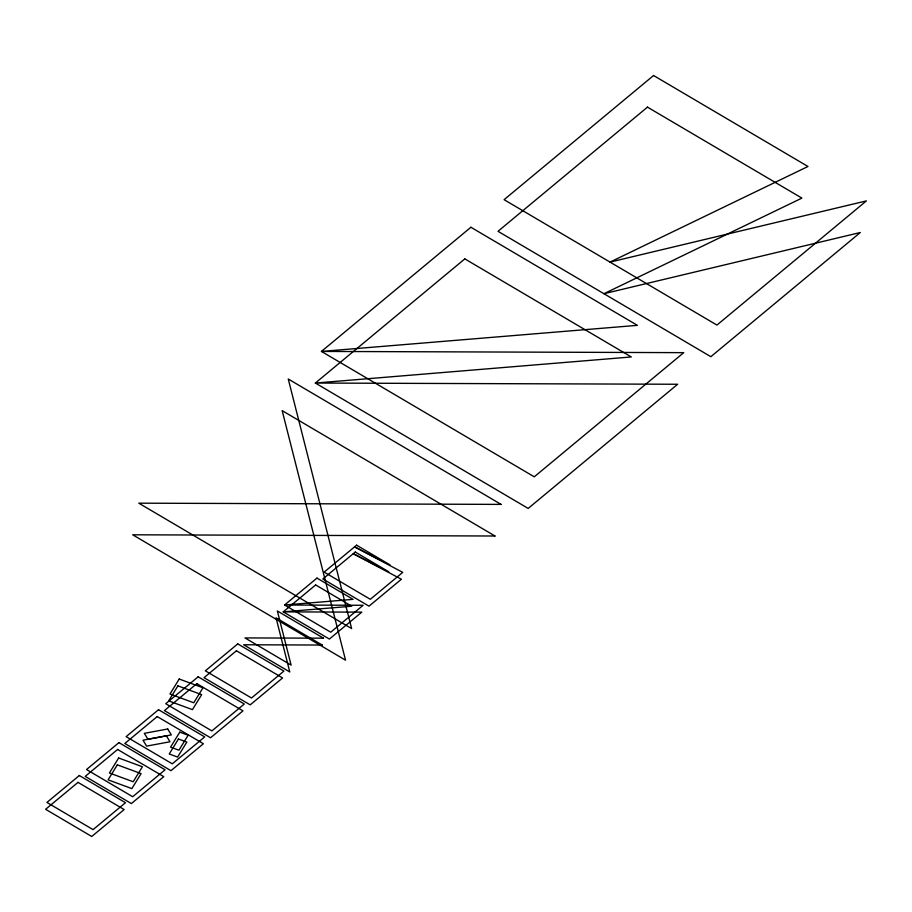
<?xml version="1.0" encoding="UTF-8"?>
<svg xmlns="http://www.w3.org/2000/svg" width="912" height="912" viewBox="0 0 912 912"><rect width="100%" height="100%" fill="white"/><g stroke="black" fill="none" stroke-linecap="round" stroke-linejoin="round"><path stroke-width="1.37" d="M118.651 757.997L109.406 772.988L133.175 781.744L142.42 766.764L118.651 757.997M117.329 764.849L108.095 779.84L131.852 788.606L141.098 773.615L117.329 764.849M179.219 679.03L169.985 694.021L193.754 702.776L202.988 687.796L179.219 679.03M177.908 685.881L168.663 700.872L192.432 709.639L201.666 694.648L177.908 685.881M179.789 732.142L170.555 747.133L178.923 750.211L188.157 735.22L179.789 732.142M178.467 738.994L169.233 753.985L177.601 757.074L186.835 742.083L178.467 738.994M470.911 227.259L321.446 351.428L534.272 476.816L683.738 352.648L321.446 351.428L637.385 325.345L470.911 227.259M653.562 75.514L504.097 199.682L716.935 325.071L866.4 200.902L610.037 262.097L807.986 166.486L653.562 75.514M464.824 258.883L315.358 383.051L528.185 508.429L677.65 384.26L315.358 383.051L631.298 356.957L464.824 258.883M647.474 107.137L498.009 231.306L710.847 356.695L860.312 232.514L603.949 293.71L801.899 198.109L647.474 107.137M79.333 775.519L46.922 802.435L93.07 829.624L125.48 802.708L79.333 775.519M118.936 742.607L86.526 769.534L132.673 796.723L165.083 769.796L118.936 742.607M158.54 709.707L126.13 736.634L172.288 763.823L204.698 736.896L158.54 709.707M198.155 676.807L165.745 703.722L211.892 730.911L244.302 703.996L198.155 676.807M237.758 643.895L205.348 670.822L251.495 698.011L283.906 671.084L237.758 643.895M316.977 578.094L284.567 605.009L330.714 632.198L363.124 605.283L284.567 605.009L353.069 599.355L316.977 578.094M356.581 545.182L324.17 572.109L370.318 599.298L402.728 572.371L354.574 546.858L390.062 564.916L356.581 545.182M78.01 782.371L45.6 809.297L91.747 836.486L124.157 809.56L78.01 782.371M117.614 749.47L85.204 776.397L131.362 803.575L163.772 776.659L117.614 749.47M157.229 716.558L124.819 743.485L170.966 770.674L203.376 743.747L157.229 716.558M196.832 683.658L164.422 710.585L210.569 737.774L242.98 710.847L196.832 683.658M236.436 650.758L204.026 677.684L250.184 704.862L282.595 677.947L236.436 650.758M315.655 584.945L283.244 611.872L329.392 639.061L361.802 612.134L283.244 611.872L351.747 606.218L315.655 584.945M355.258 552.045L322.848 578.972L369.007 606.161L401.405 579.234L353.252 553.709L388.74 571.767L355.258 552.045M167.717 728.996L144.335 733.339L147.926 739.256L171.308 734.912L167.717 728.996M166.394 735.847L143.024 740.202L146.604 746.119L169.985 741.764L166.394 735.847M501.087 504.393L138.784 503.173L351.622 628.562L288.249 379.004L501.087 504.393M494.999 536.005L132.696 534.797L345.534 660.174L282.161 410.628L494.999 536.005M323.521 638.183L244.952 637.921L291.11 665.11L277.362 610.994L323.521 638.183M322.198 645.035L243.641 644.773L289.788 671.962L276.051 617.846L322.198 645.035"/></g></svg>
